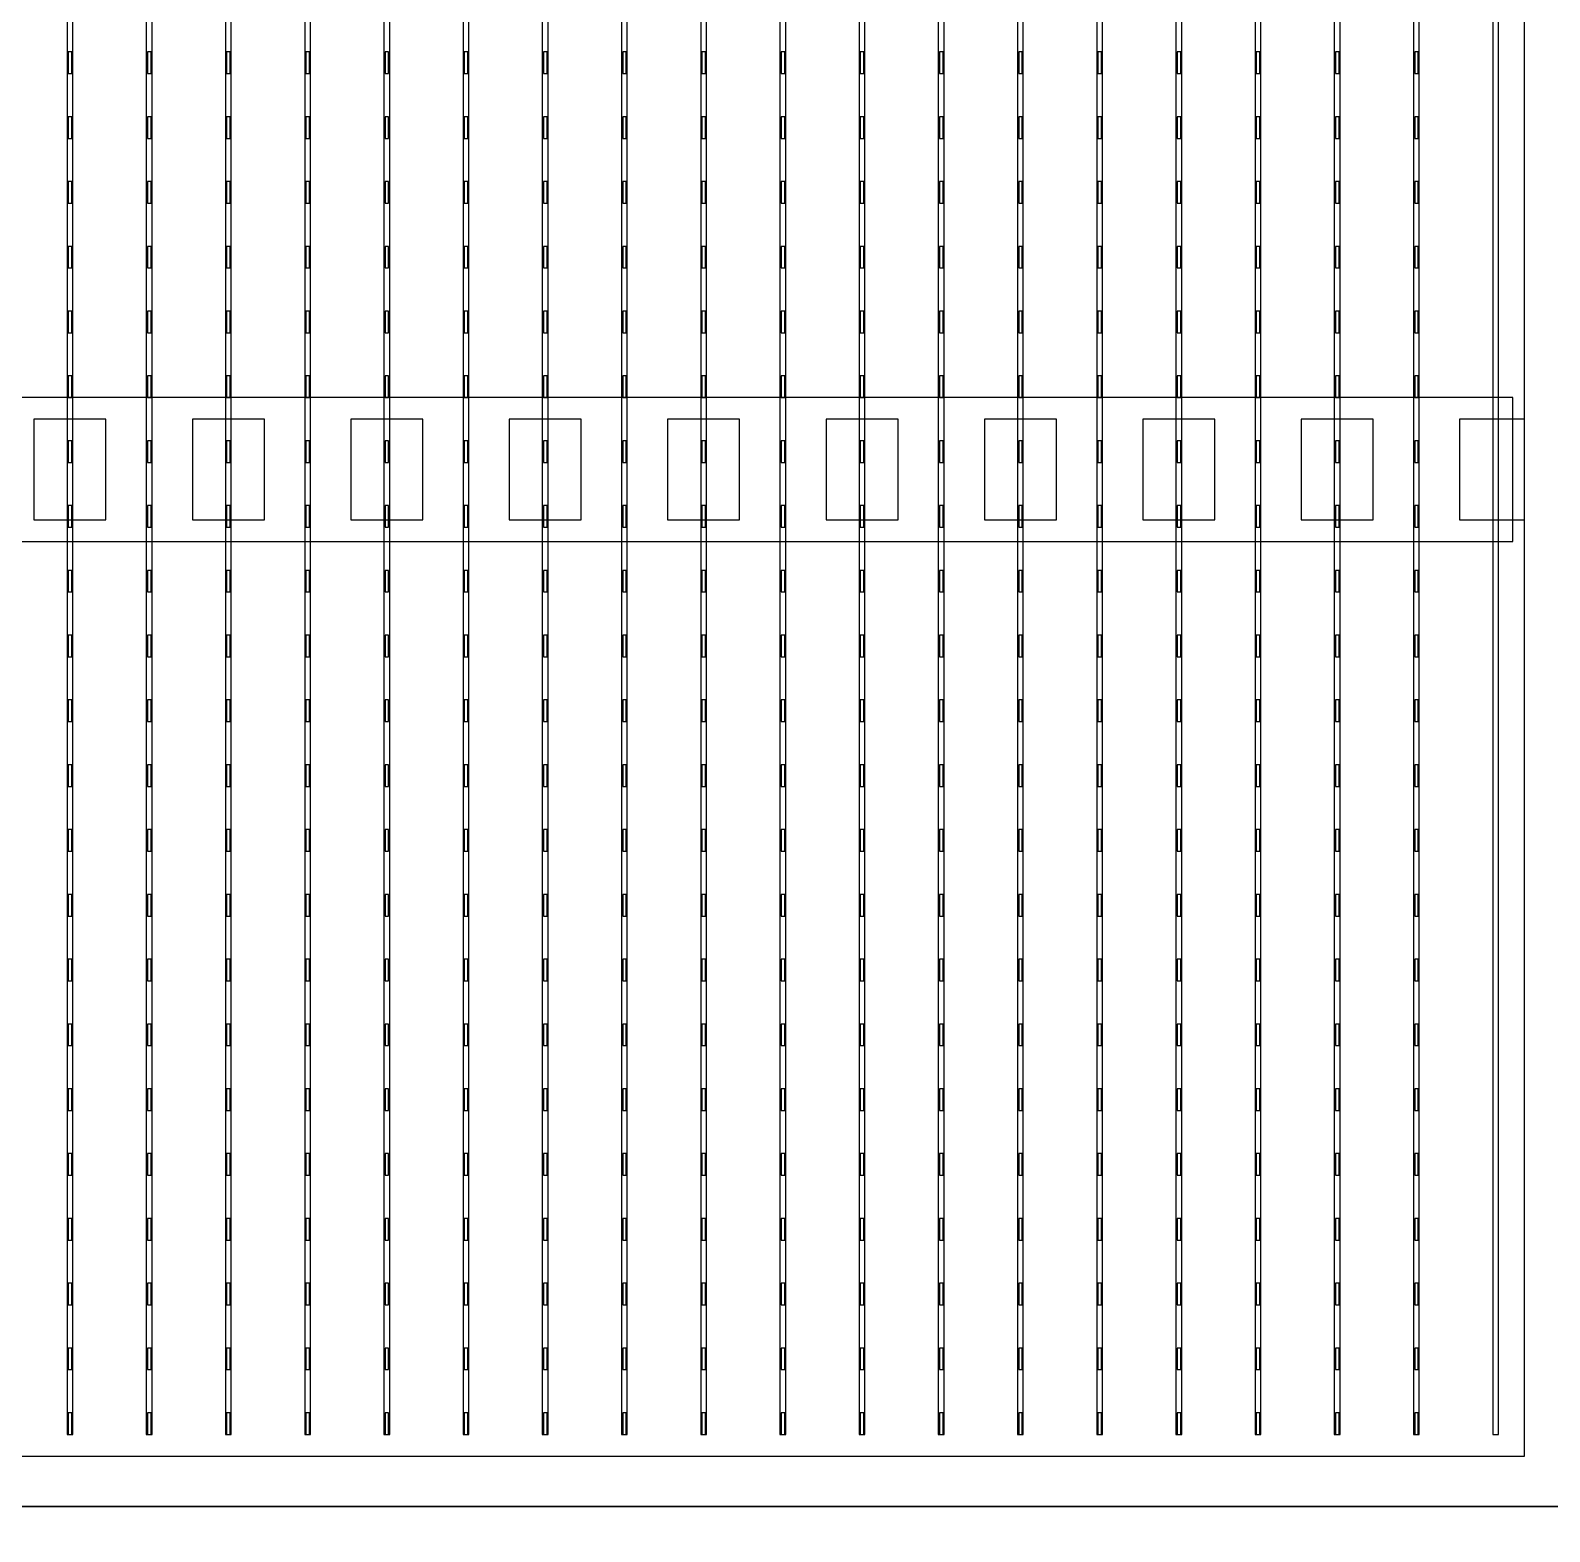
# Model space of a CAD drawing. Header units: millimetres. Extents: x -18 to 142, y -7 to 153.
# Drawn here: x 30.55 to 41.09, y 103.83 to 114.25 of the extents above; entities that cross this region are included whole.
import ezdxf

# ---------------------------------------------------------------- set-up
doc = ezdxf.new("R2010")
doc.units = ezdxf.units.MM
for name, color, linetype in [('BUSBARS', 3, 'Continuous'), ('CELLS', 5, 'Continuous'), ('CONTACT_PADS', 2, 'Continuous'), ('DICING', 4, 'Continuous'), ('FINGERS', 1, 'Continuous'), ('INSULATION', 2, 'Continuous')]:
    doc.layers.add(name, color=color, linetype=linetype)

msp = doc.modelspace()

# ---------------------------------------------------------------- linework, layer by layer
at = {"layer": 'BUSBARS'}
msp.add_lwpolyline([(40.84, 110.7), (40.84, 111.7), (20.8, 111.7), (20.8, 110.7), (40.84, 110.7)], close=True, dxfattribs=at)
at = {"layer": 'CELLS'}
for points in [[(41.27, 104), (41.27, 124.9), (20.37, 124.9), (20.37, 104), (41.27, 104)], [(41.27, 83.1), (41.27, 104), (20.37, 104), (20.37, 83.1), (41.27, 83.1)]]:
    msp.add_lwpolyline(points, close=True, dxfattribs=at)
at = {"layer": 'CONTACT_PADS'}
for points in [[(30.833, 113.95), (30.833, 114.1), (30.808, 114.1), (30.808, 113.95), (30.833, 113.95)], [(31.383, 113.95), (31.383, 114.1), (31.358, 114.1), (31.358, 113.95), (31.383, 113.95)], [(31.933, 113.95), (31.933, 114.1), (31.908, 114.1), (31.908, 113.95), (31.933, 113.95)], [(32.483, 113.95), (32.483, 114.1), (32.458, 114.1), (32.458, 113.95), (32.483, 113.95)], [(33.033, 113.95), (33.033, 114.1), (33.008, 114.1), (33.008, 113.95), (33.033, 113.95)], [(33.583, 113.95), (33.583, 114.1), (33.558, 114.1), (33.558, 113.95), (33.583, 113.95)], [(34.133, 113.95), (34.133, 114.1), (34.108, 114.1), (34.108, 113.95), (34.133, 113.95)], [(34.683, 113.95), (34.683, 114.1), (34.658, 114.1), (34.658, 113.95), (34.683, 113.95)], [(35.233, 113.95), (35.233, 114.1), (35.208, 114.1), (35.208, 113.95), (35.233, 113.95)], [(35.783, 113.95), (35.783, 114.1), (35.758, 114.1), (35.758, 113.95), (35.783, 113.95)], [(36.333, 113.95), (36.333, 114.1), (36.308, 114.1), (36.308, 113.95), (36.333, 113.95)], [(36.883, 113.95), (36.883, 114.1), (36.858, 114.1), (36.858, 113.95), (36.883, 113.95)], [(37.433, 113.95), (37.433, 114.1), (37.408, 114.1), (37.408, 113.95), (37.433, 113.95)], [(37.983, 113.95), (37.983, 114.1), (37.958, 114.1), (37.958, 113.95), (37.983, 113.95)], [(38.533, 113.95), (38.533, 114.1), (38.508, 114.1), (38.508, 113.95), (38.533, 113.95)], [(39.083, 113.95), (39.083, 114.1), (39.058, 114.1), (39.058, 113.95), (39.083, 113.95)], [(39.633, 113.95), (39.633, 114.1), (39.608, 114.1), (39.608, 113.95), (39.633, 113.95)], [(40.183, 113.95), (40.183, 114.1), (40.158, 114.1), (40.158, 113.95), (40.183, 113.95)], [(30.833, 113.5), (30.833, 113.65), (30.808, 113.65), (30.808, 113.5), (30.833, 113.5)], [(31.383, 113.5), (31.383, 113.65), (31.358, 113.65), (31.358, 113.5), (31.383, 113.5)], [(31.933, 113.5), (31.933, 113.65), (31.908, 113.65), (31.908, 113.5), (31.933, 113.5)], [(32.483, 113.5), (32.483, 113.65), (32.458, 113.65), (32.458, 113.5), (32.483, 113.5)], [(33.033, 113.5), (33.033, 113.65), (33.008, 113.65), (33.008, 113.5), (33.033, 113.5)], [(33.583, 113.5), (33.583, 113.65), (33.558, 113.65), (33.558, 113.5), (33.583, 113.5)], [(34.133, 113.5), (34.133, 113.65), (34.108, 113.65), (34.108, 113.5), (34.133, 113.5)], [(34.683, 113.5), (34.683, 113.65), (34.658, 113.65), (34.658, 113.5), (34.683, 113.5)], [(35.233, 113.5), (35.233, 113.65), (35.208, 113.65), (35.208, 113.5), (35.233, 113.5)], [(35.783, 113.5), (35.783, 113.65), (35.758, 113.65), (35.758, 113.5), (35.783, 113.5)], [(36.333, 113.5), (36.333, 113.65), (36.308, 113.65), (36.308, 113.5), (36.333, 113.5)], [(36.883, 113.5), (36.883, 113.65), (36.858, 113.65), (36.858, 113.5), (36.883, 113.5)], [(37.433, 113.5), (37.433, 113.65), (37.408, 113.65), (37.408, 113.5), (37.433, 113.5)], [(37.983, 113.5), (37.983, 113.65), (37.958, 113.65), (37.958, 113.5), (37.983, 113.5)], [(38.533, 113.5), (38.533, 113.65), (38.508, 113.65), (38.508, 113.5), (38.533, 113.5)], [(39.083, 113.5), (39.083, 113.65), (39.058, 113.65), (39.058, 113.5), (39.083, 113.5)], [(39.633, 113.5), (39.633, 113.65), (39.608, 113.65), (39.608, 113.5), (39.633, 113.5)], [(40.183, 113.5), (40.183, 113.65), (40.158, 113.65), (40.158, 113.5), (40.183, 113.5)], [(30.833, 113.05), (30.833, 113.2), (30.808, 113.2), (30.808, 113.05), (30.833, 113.05)], [(31.383, 113.05), (31.383, 113.2), (31.358, 113.2), (31.358, 113.05), (31.383, 113.05)], [(31.933, 113.05), (31.933, 113.2), (31.908, 113.2), (31.908, 113.05), (31.933, 113.05)], [(32.483, 113.05), (32.483, 113.2), (32.458, 113.2), (32.458, 113.05), (32.483, 113.05)], [(33.033, 113.05), (33.033, 113.2), (33.008, 113.2), (33.008, 113.05), (33.033, 113.05)], [(33.583, 113.05), (33.583, 113.2), (33.558, 113.2), (33.558, 113.05), (33.583, 113.05)], [(34.133, 113.05), (34.133, 113.2), (34.108, 113.2), (34.108, 113.05), (34.133, 113.05)], [(34.683, 113.05), (34.683, 113.2), (34.658, 113.2), (34.658, 113.05), (34.683, 113.05)], [(35.233, 113.05), (35.233, 113.2), (35.208, 113.2), (35.208, 113.05), (35.233, 113.05)], [(35.783, 113.05), (35.783, 113.2), (35.758, 113.2), (35.758, 113.05), (35.783, 113.05)], [(36.333, 113.05), (36.333, 113.2), (36.308, 113.2), (36.308, 113.05), (36.333, 113.05)], [(36.883, 113.05), (36.883, 113.2), (36.858, 113.2), (36.858, 113.05), (36.883, 113.05)], [(37.433, 113.05), (37.433, 113.2), (37.408, 113.2), (37.408, 113.05), (37.433, 113.05)], [(37.983, 113.05), (37.983, 113.2), (37.958, 113.2), (37.958, 113.05), (37.983, 113.05)], [(38.533, 113.05), (38.533, 113.2), (38.508, 113.2), (38.508, 113.05), (38.533, 113.05)], [(39.083, 113.05), (39.083, 113.2), (39.058, 113.2), (39.058, 113.05), (39.083, 113.05)], [(39.633, 113.05), (39.633, 113.2), (39.608, 113.2), (39.608, 113.05), (39.633, 113.05)], [(40.183, 113.05), (40.183, 113.2), (40.158, 113.2), (40.158, 113.05), (40.183, 113.05)], [(30.833, 112.6), (30.833, 112.75), (30.808, 112.75), (30.808, 112.6), (30.833, 112.6)], [(31.383, 112.6), (31.383, 112.75), (31.358, 112.75), (31.358, 112.6), (31.383, 112.6)], [(31.933, 112.6), (31.933, 112.75), (31.908, 112.75), (31.908, 112.6), (31.933, 112.6)], [(32.483, 112.6), (32.483, 112.75), (32.458, 112.75), (32.458, 112.6), (32.483, 112.6)], [(33.033, 112.6), (33.033, 112.75), (33.008, 112.75), (33.008, 112.6), (33.033, 112.6)], [(33.583, 112.6), (33.583, 112.75), (33.558, 112.75), (33.558, 112.6), (33.583, 112.6)], [(34.133, 112.6), (34.133, 112.75), (34.108, 112.75), (34.108, 112.6), (34.133, 112.6)], [(34.683, 112.6), (34.683, 112.75), (34.658, 112.75), (34.658, 112.6), (34.683, 112.6)], [(35.233, 112.6), (35.233, 112.75), (35.208, 112.75), (35.208, 112.6), (35.233, 112.6)], [(35.783, 112.6), (35.783, 112.75), (35.758, 112.75), (35.758, 112.6), (35.783, 112.6)], [(36.333, 112.6), (36.333, 112.75), (36.308, 112.75), (36.308, 112.6), (36.333, 112.6)], [(36.883, 112.6), (36.883, 112.75), (36.858, 112.75), (36.858, 112.6), (36.883, 112.6)], [(37.433, 112.6), (37.433, 112.75), (37.408, 112.75), (37.408, 112.6), (37.433, 112.6)], [(37.983, 112.6), (37.983, 112.75), (37.958, 112.75), (37.958, 112.6), (37.983, 112.6)], [(38.533, 112.6), (38.533, 112.75), (38.508, 112.75), (38.508, 112.6), (38.533, 112.6)], [(39.083, 112.6), (39.083, 112.75), (39.058, 112.75), (39.058, 112.6), (39.083, 112.6)], [(39.633, 112.6), (39.633, 112.75), (39.608, 112.75), (39.608, 112.6), (39.633, 112.6)], [(40.183, 112.6), (40.183, 112.75), (40.158, 112.75), (40.158, 112.6), (40.183, 112.6)], [(30.833, 112.15), (30.833, 112.3), (30.808, 112.3), (30.808, 112.15), (30.833, 112.15)], [(31.383, 112.15), (31.383, 112.3), (31.358, 112.3), (31.358, 112.15), (31.383, 112.15)], [(31.933, 112.15), (31.933, 112.3), (31.908, 112.3), (31.908, 112.15), (31.933, 112.15)], [(32.483, 112.15), (32.483, 112.3), (32.458, 112.3), (32.458, 112.15), (32.483, 112.15)], [(33.033, 112.15), (33.033, 112.3), (33.008, 112.3), (33.008, 112.15), (33.033, 112.15)], [(33.583, 112.15), (33.583, 112.3), (33.558, 112.3), (33.558, 112.15), (33.583, 112.15)], [(34.133, 112.15), (34.133, 112.3), (34.108, 112.3), (34.108, 112.15), (34.133, 112.15)], [(34.683, 112.15), (34.683, 112.3), (34.658, 112.3), (34.658, 112.15), (34.683, 112.15)], [(35.233, 112.15), (35.233, 112.3), (35.208, 112.3), (35.208, 112.15), (35.233, 112.15)], [(35.783, 112.15), (35.783, 112.3), (35.758, 112.3), (35.758, 112.15), (35.783, 112.15)], [(36.333, 112.15), (36.333, 112.3), (36.308, 112.3), (36.308, 112.15), (36.333, 112.15)], [(36.883, 112.15), (36.883, 112.3), (36.858, 112.3), (36.858, 112.15), (36.883, 112.15)], [(37.433, 112.15), (37.433, 112.3), (37.408, 112.3), (37.408, 112.15), (37.433, 112.15)], [(37.983, 112.15), (37.983, 112.3), (37.958, 112.3), (37.958, 112.15), (37.983, 112.15)], [(38.533, 112.15), (38.533, 112.3), (38.508, 112.3), (38.508, 112.15), (38.533, 112.15)], [(39.083, 112.15), (39.083, 112.3), (39.058, 112.3), (39.058, 112.15), (39.083, 112.15)], [(39.633, 112.15), (39.633, 112.3), (39.608, 112.3), (39.608, 112.15), (39.633, 112.15)], [(40.183, 112.15), (40.183, 112.3), (40.158, 112.3), (40.158, 112.15), (40.183, 112.15)], [(30.833, 111.7), (30.833, 111.85), (30.808, 111.85), (30.808, 111.7), (30.833, 111.7)], [(31.383, 111.7), (31.383, 111.85), (31.358, 111.85), (31.358, 111.7), (31.383, 111.7)], [(31.933, 111.7), (31.933, 111.85), (31.908, 111.85), (31.908, 111.7), (31.933, 111.7)], [(32.483, 111.7), (32.483, 111.85), (32.458, 111.85), (32.458, 111.7), (32.483, 111.7)], [(33.033, 111.7), (33.033, 111.85), (33.008, 111.85), (33.008, 111.7), (33.033, 111.7)], [(33.583, 111.7), (33.583, 111.85), (33.558, 111.85), (33.558, 111.7), (33.583, 111.7)], [(34.133, 111.7), (34.133, 111.85), (34.108, 111.85), (34.108, 111.7), (34.133, 111.7)], [(34.683, 111.7), (34.683, 111.85), (34.658, 111.85), (34.658, 111.7), (34.683, 111.7)], [(35.233, 111.7), (35.233, 111.85), (35.208, 111.85), (35.208, 111.7), (35.233, 111.7)], [(35.783, 111.7), (35.783, 111.85), (35.758, 111.85), (35.758, 111.7), (35.783, 111.7)], [(36.333, 111.7), (36.333, 111.85), (36.308, 111.85), (36.308, 111.7), (36.333, 111.7)], [(36.883, 111.7), (36.883, 111.85), (36.858, 111.85), (36.858, 111.7), (36.883, 111.7)], [(37.433, 111.7), (37.433, 111.85), (37.408, 111.85), (37.408, 111.7), (37.433, 111.7)], [(37.983, 111.7), (37.983, 111.85), (37.958, 111.85), (37.958, 111.7), (37.983, 111.7)], [(38.533, 111.7), (38.533, 111.85), (38.508, 111.85), (38.508, 111.7), (38.533, 111.7)], [(39.083, 111.7), (39.083, 111.85), (39.058, 111.85), (39.058, 111.7), (39.083, 111.7)], [(39.633, 111.7), (39.633, 111.85), (39.608, 111.85), (39.608, 111.7), (39.633, 111.7)], [(40.183, 111.7), (40.183, 111.85), (40.158, 111.85), (40.158, 111.7), (40.183, 111.7)], [(30.833, 111.25), (30.833, 111.4), (30.808, 111.4), (30.808, 111.25), (30.833, 111.25)], [(31.383, 111.25), (31.383, 111.4), (31.358, 111.4), (31.358, 111.25), (31.383, 111.25)], [(31.933, 111.25), (31.933, 111.4), (31.908, 111.4), (31.908, 111.25), (31.933, 111.25)], [(32.483, 111.25), (32.483, 111.4), (32.458, 111.4), (32.458, 111.25), (32.483, 111.25)], [(33.033, 111.25), (33.033, 111.4), (33.008, 111.4), (33.008, 111.25), (33.033, 111.25)], [(33.583, 111.25), (33.583, 111.4), (33.558, 111.4), (33.558, 111.25), (33.583, 111.25)], [(34.133, 111.25), (34.133, 111.4), (34.108, 111.4), (34.108, 111.25), (34.133, 111.25)], [(34.683, 111.25), (34.683, 111.4), (34.658, 111.4), (34.658, 111.25), (34.683, 111.25)], [(35.233, 111.25), (35.233, 111.4), (35.208, 111.4), (35.208, 111.25), (35.233, 111.25)], [(35.783, 111.25), (35.783, 111.4), (35.758, 111.4), (35.758, 111.25), (35.783, 111.25)], [(36.333, 111.25), (36.333, 111.4), (36.308, 111.4), (36.308, 111.25), (36.333, 111.25)], [(36.883, 111.25), (36.883, 111.4), (36.858, 111.4), (36.858, 111.25), (36.883, 111.25)], [(37.433, 111.25), (37.433, 111.4), (37.408, 111.4), (37.408, 111.25), (37.433, 111.25)], [(37.983, 111.25), (37.983, 111.4), (37.958, 111.4), (37.958, 111.25), (37.983, 111.25)], [(38.533, 111.25), (38.533, 111.4), (38.508, 111.4), (38.508, 111.25), (38.533, 111.25)], [(39.083, 111.25), (39.083, 111.4), (39.058, 111.4), (39.058, 111.25), (39.083, 111.25)], [(39.633, 111.25), (39.633, 111.4), (39.608, 111.4), (39.608, 111.25), (39.633, 111.25)], [(40.183, 111.25), (40.183, 111.4), (40.158, 111.4), (40.158, 111.25), (40.183, 111.25)], [(30.833, 110.8), (30.833, 110.95), (30.808, 110.95), (30.808, 110.8), (30.833, 110.8)], [(31.383, 110.8), (31.383, 110.95), (31.358, 110.95), (31.358, 110.8), (31.383, 110.8)], [(31.933, 110.8), (31.933, 110.95), (31.908, 110.95), (31.908, 110.8), (31.933, 110.8)], [(32.483, 110.8), (32.483, 110.95), (32.458, 110.95), (32.458, 110.8), (32.483, 110.8)], [(33.033, 110.8), (33.033, 110.95), (33.008, 110.95), (33.008, 110.8), (33.033, 110.8)], [(33.583, 110.8), (33.583, 110.95), (33.558, 110.95), (33.558, 110.8), (33.583, 110.8)], [(34.133, 110.8), (34.133, 110.95), (34.108, 110.95), (34.108, 110.8), (34.133, 110.8)], [(34.683, 110.8), (34.683, 110.95), (34.658, 110.95), (34.658, 110.8), (34.683, 110.8)], [(35.233, 110.8), (35.233, 110.95), (35.208, 110.95), (35.208, 110.8), (35.233, 110.8)], [(35.783, 110.8), (35.783, 110.95), (35.758, 110.95), (35.758, 110.8), (35.783, 110.8)], [(36.333, 110.8), (36.333, 110.95), (36.308, 110.95), (36.308, 110.8), (36.333, 110.8)], [(36.883, 110.8), (36.883, 110.95), (36.858, 110.95), (36.858, 110.8), (36.883, 110.8)], [(37.433, 110.8), (37.433, 110.95), (37.408, 110.95), (37.408, 110.8), (37.433, 110.8)], [(37.983, 110.8), (37.983, 110.95), (37.958, 110.95), (37.958, 110.8), (37.983, 110.8)], [(38.533, 110.8), (38.533, 110.95), (38.508, 110.95), (38.508, 110.8), (38.533, 110.8)], [(39.083, 110.8), (39.083, 110.95), (39.058, 110.95), (39.058, 110.8), (39.083, 110.8)], [(39.633, 110.8), (39.633, 110.95), (39.608, 110.95), (39.608, 110.8), (39.633, 110.8)], [(40.183, 110.8), (40.183, 110.95), (40.158, 110.95), (40.158, 110.8), (40.183, 110.8)], [(30.833, 110.35), (30.833, 110.5), (30.808, 110.5), (30.808, 110.35), (30.833, 110.35)], [(31.383, 110.35), (31.383, 110.5), (31.358, 110.5), (31.358, 110.35), (31.383, 110.35)], [(31.933, 110.35), (31.933, 110.5), (31.908, 110.5), (31.908, 110.35), (31.933, 110.35)], [(32.483, 110.35), (32.483, 110.5), (32.458, 110.5), (32.458, 110.35), (32.483, 110.35)], [(33.033, 110.35), (33.033, 110.5), (33.008, 110.5), (33.008, 110.35), (33.033, 110.35)], [(33.583, 110.35), (33.583, 110.5), (33.558, 110.5), (33.558, 110.35), (33.583, 110.35)], [(34.133, 110.35), (34.133, 110.5), (34.108, 110.5), (34.108, 110.35), (34.133, 110.35)], [(34.683, 110.35), (34.683, 110.5), (34.658, 110.5), (34.658, 110.35), (34.683, 110.35)], [(35.233, 110.35), (35.233, 110.5), (35.208, 110.5), (35.208, 110.35), (35.233, 110.35)], [(35.783, 110.35), (35.783, 110.5), (35.758, 110.5), (35.758, 110.35), (35.783, 110.35)], [(36.333, 110.35), (36.333, 110.5), (36.308, 110.5), (36.308, 110.35), (36.333, 110.35)], [(36.883, 110.35), (36.883, 110.5), (36.858, 110.5), (36.858, 110.35), (36.883, 110.35)], [(37.433, 110.35), (37.433, 110.5), (37.408, 110.5), (37.408, 110.35), (37.433, 110.35)], [(37.983, 110.35), (37.983, 110.5), (37.958, 110.5), (37.958, 110.35), (37.983, 110.35)], [(38.533, 110.35), (38.533, 110.5), (38.508, 110.5), (38.508, 110.35), (38.533, 110.35)], [(39.083, 110.35), (39.083, 110.5), (39.058, 110.5), (39.058, 110.35), (39.083, 110.35)], [(39.633, 110.35), (39.633, 110.5), (39.608, 110.5), (39.608, 110.35), (39.633, 110.35)], [(40.183, 110.35), (40.183, 110.5), (40.158, 110.5), (40.158, 110.35), (40.183, 110.35)], [(30.833, 109.9), (30.833, 110.05), (30.808, 110.05), (30.808, 109.9), (30.833, 109.9)], [(31.383, 109.9), (31.383, 110.05), (31.358, 110.05), (31.358, 109.9), (31.383, 109.9)], [(31.933, 109.9), (31.933, 110.05), (31.908, 110.05), (31.908, 109.9), (31.933, 109.9)], [(32.483, 109.9), (32.483, 110.05), (32.458, 110.05), (32.458, 109.9), (32.483, 109.9)], [(33.033, 109.9), (33.033, 110.05), (33.008, 110.05), (33.008, 109.9), (33.033, 109.9)], [(33.583, 109.9), (33.583, 110.05), (33.558, 110.05), (33.558, 109.9), (33.583, 109.9)], [(34.133, 109.9), (34.133, 110.05), (34.108, 110.05), (34.108, 109.9), (34.133, 109.9)], [(34.683, 109.9), (34.683, 110.05), (34.658, 110.05), (34.658, 109.9), (34.683, 109.9)], [(35.233, 109.9), (35.233, 110.05), (35.208, 110.05), (35.208, 109.9), (35.233, 109.9)], [(35.783, 109.9), (35.783, 110.05), (35.758, 110.05), (35.758, 109.9), (35.783, 109.9)], [(36.333, 109.9), (36.333, 110.05), (36.308, 110.05), (36.308, 109.9), (36.333, 109.9)], [(36.883, 109.9), (36.883, 110.05), (36.858, 110.05), (36.858, 109.9), (36.883, 109.9)], [(37.433, 109.9), (37.433, 110.05), (37.408, 110.05), (37.408, 109.9), (37.433, 109.9)], [(37.983, 109.9), (37.983, 110.05), (37.958, 110.05), (37.958, 109.9), (37.983, 109.9)], [(38.533, 109.9), (38.533, 110.05), (38.508, 110.05), (38.508, 109.9), (38.533, 109.9)], [(39.083, 109.9), (39.083, 110.05), (39.058, 110.05), (39.058, 109.9), (39.083, 109.9)], [(39.633, 109.9), (39.633, 110.05), (39.608, 110.05), (39.608, 109.9), (39.633, 109.9)], [(40.183, 109.9), (40.183, 110.05), (40.158, 110.05), (40.158, 109.9), (40.183, 109.9)], [(30.833, 109.45), (30.833, 109.6), (30.808, 109.6), (30.808, 109.45), (30.833, 109.45)], [(31.383, 109.45), (31.383, 109.6), (31.358, 109.6), (31.358, 109.45), (31.383, 109.45)], [(31.933, 109.45), (31.933, 109.6), (31.908, 109.6), (31.908, 109.45), (31.933, 109.45)], [(32.483, 109.45), (32.483, 109.6), (32.458, 109.6), (32.458, 109.45), (32.483, 109.45)], [(33.033, 109.45), (33.033, 109.6), (33.008, 109.6), (33.008, 109.45), (33.033, 109.45)], [(33.583, 109.45), (33.583, 109.6), (33.558, 109.6), (33.558, 109.45), (33.583, 109.45)], [(34.133, 109.45), (34.133, 109.6), (34.108, 109.6), (34.108, 109.45), (34.133, 109.45)], [(34.683, 109.45), (34.683, 109.6), (34.658, 109.6), (34.658, 109.45), (34.683, 109.45)], [(35.233, 109.45), (35.233, 109.6), (35.208, 109.6), (35.208, 109.45), (35.233, 109.45)], [(35.783, 109.45), (35.783, 109.6), (35.758, 109.6), (35.758, 109.45), (35.783, 109.45)], [(36.333, 109.45), (36.333, 109.6), (36.308, 109.6), (36.308, 109.45), (36.333, 109.45)], [(36.883, 109.45), (36.883, 109.6), (36.858, 109.6), (36.858, 109.45), (36.883, 109.45)], [(37.433, 109.45), (37.433, 109.6), (37.408, 109.6), (37.408, 109.45), (37.433, 109.45)], [(37.983, 109.45), (37.983, 109.6), (37.958, 109.6), (37.958, 109.45), (37.983, 109.45)], [(38.533, 109.45), (38.533, 109.6), (38.508, 109.6), (38.508, 109.45), (38.533, 109.45)], [(39.083, 109.45), (39.083, 109.6), (39.058, 109.6), (39.058, 109.45), (39.083, 109.45)], [(39.633, 109.45), (39.633, 109.6), (39.608, 109.6), (39.608, 109.45), (39.633, 109.45)], [(40.183, 109.45), (40.183, 109.6), (40.158, 109.6), (40.158, 109.45), (40.183, 109.45)], [(30.833, 109), (30.833, 109.15), (30.808, 109.15), (30.808, 109), (30.833, 109)], [(31.383, 109), (31.383, 109.15), (31.358, 109.15), (31.358, 109), (31.383, 109)], [(31.933, 109), (31.933, 109.15), (31.908, 109.15), (31.908, 109), (31.933, 109)], [(32.483, 109), (32.483, 109.15), (32.458, 109.15), (32.458, 109), (32.483, 109)], [(33.033, 109), (33.033, 109.15), (33.008, 109.15), (33.008, 109), (33.033, 109)], [(33.583, 109), (33.583, 109.15), (33.558, 109.15), (33.558, 109), (33.583, 109)], [(34.133, 109), (34.133, 109.15), (34.108, 109.15), (34.108, 109), (34.133, 109)], [(34.683, 109), (34.683, 109.15), (34.658, 109.15), (34.658, 109), (34.683, 109)], [(35.233, 109), (35.233, 109.15), (35.208, 109.15), (35.208, 109), (35.233, 109)], [(35.783, 109), (35.783, 109.15), (35.758, 109.15), (35.758, 109), (35.783, 109)], [(36.333, 109), (36.333, 109.15), (36.308, 109.15), (36.308, 109), (36.333, 109)], [(36.883, 109), (36.883, 109.15), (36.858, 109.15), (36.858, 109), (36.883, 109)], [(37.433, 109), (37.433, 109.15), (37.408, 109.15), (37.408, 109), (37.433, 109)], [(37.983, 109), (37.983, 109.15), (37.958, 109.15), (37.958, 109), (37.983, 109)], [(38.533, 109), (38.533, 109.15), (38.508, 109.15), (38.508, 109), (38.533, 109)], [(39.083, 109), (39.083, 109.15), (39.058, 109.15), (39.058, 109), (39.083, 109)], [(39.633, 109), (39.633, 109.15), (39.608, 109.15), (39.608, 109), (39.633, 109)], [(40.183, 109), (40.183, 109.15), (40.158, 109.15), (40.158, 109), (40.183, 109)], [(30.833, 108.55), (30.833, 108.7), (30.808, 108.7), (30.808, 108.55), (30.833, 108.55)], [(31.383, 108.55), (31.383, 108.7), (31.358, 108.7), (31.358, 108.55), (31.383, 108.55)], [(31.933, 108.55), (31.933, 108.7), (31.908, 108.7), (31.908, 108.55), (31.933, 108.55)], [(32.483, 108.55), (32.483, 108.7), (32.458, 108.7), (32.458, 108.55), (32.483, 108.55)], [(33.033, 108.55), (33.033, 108.7), (33.008, 108.7), (33.008, 108.55), (33.033, 108.55)], [(33.583, 108.55), (33.583, 108.7), (33.558, 108.7), (33.558, 108.55), (33.583, 108.55)], [(34.133, 108.55), (34.133, 108.7), (34.108, 108.7), (34.108, 108.55), (34.133, 108.55)], [(34.683, 108.55), (34.683, 108.7), (34.658, 108.7), (34.658, 108.55), (34.683, 108.55)], [(35.233, 108.55), (35.233, 108.7), (35.208, 108.7), (35.208, 108.55), (35.233, 108.55)], [(35.783, 108.55), (35.783, 108.7), (35.758, 108.7), (35.758, 108.55), (35.783, 108.55)], [(36.333, 108.55), (36.333, 108.7), (36.308, 108.7), (36.308, 108.55), (36.333, 108.55)], [(36.883, 108.55), (36.883, 108.7), (36.858, 108.7), (36.858, 108.55), (36.883, 108.55)], [(37.433, 108.55), (37.433, 108.7), (37.408, 108.7), (37.408, 108.55), (37.433, 108.55)], [(37.983, 108.55), (37.983, 108.7), (37.958, 108.7), (37.958, 108.55), (37.983, 108.55)], [(38.533, 108.55), (38.533, 108.7), (38.508, 108.7), (38.508, 108.55), (38.533, 108.55)], [(39.083, 108.55), (39.083, 108.7), (39.058, 108.7), (39.058, 108.55), (39.083, 108.55)], [(39.633, 108.55), (39.633, 108.7), (39.608, 108.7), (39.608, 108.55), (39.633, 108.55)], [(40.183, 108.55), (40.183, 108.7), (40.158, 108.7), (40.158, 108.55), (40.183, 108.55)], [(30.833, 108.1), (30.833, 108.25), (30.808, 108.25), (30.808, 108.1), (30.833, 108.1)], [(31.383, 108.1), (31.383, 108.25), (31.358, 108.25), (31.358, 108.1), (31.383, 108.1)], [(31.933, 108.1), (31.933, 108.25), (31.908, 108.25), (31.908, 108.1), (31.933, 108.1)], [(32.483, 108.1), (32.483, 108.25), (32.458, 108.25), (32.458, 108.1), (32.483, 108.1)], [(33.033, 108.1), (33.033, 108.25), (33.008, 108.25), (33.008, 108.1), (33.033, 108.1)], [(33.583, 108.1), (33.583, 108.25), (33.558, 108.25), (33.558, 108.1), (33.583, 108.1)], [(34.133, 108.1), (34.133, 108.25), (34.108, 108.25), (34.108, 108.1), (34.133, 108.1)], [(34.683, 108.1), (34.683, 108.25), (34.658, 108.25), (34.658, 108.1), (34.683, 108.1)], [(35.233, 108.1), (35.233, 108.25), (35.208, 108.25), (35.208, 108.1), (35.233, 108.1)], [(35.783, 108.1), (35.783, 108.25), (35.758, 108.25), (35.758, 108.1), (35.783, 108.1)], [(36.333, 108.1), (36.333, 108.25), (36.308, 108.25), (36.308, 108.1), (36.333, 108.1)], [(36.883, 108.1), (36.883, 108.25), (36.858, 108.25), (36.858, 108.1), (36.883, 108.1)], [(37.433, 108.1), (37.433, 108.25), (37.408, 108.25), (37.408, 108.1), (37.433, 108.1)], [(37.983, 108.1), (37.983, 108.25), (37.958, 108.25), (37.958, 108.1), (37.983, 108.1)], [(38.533, 108.1), (38.533, 108.25), (38.508, 108.25), (38.508, 108.1), (38.533, 108.1)], [(39.083, 108.1), (39.083, 108.25), (39.058, 108.25), (39.058, 108.1), (39.083, 108.1)], [(39.633, 108.1), (39.633, 108.25), (39.608, 108.25), (39.608, 108.1), (39.633, 108.1)], [(40.183, 108.1), (40.183, 108.25), (40.158, 108.25), (40.158, 108.1), (40.183, 108.1)], [(30.833, 107.65), (30.833, 107.8), (30.808, 107.8), (30.808, 107.65), (30.833, 107.65)], [(31.383, 107.65), (31.383, 107.8), (31.358, 107.8), (31.358, 107.65), (31.383, 107.65)], [(31.933, 107.65), (31.933, 107.8), (31.908, 107.8), (31.908, 107.65), (31.933, 107.65)], [(32.483, 107.65), (32.483, 107.8), (32.458, 107.8), (32.458, 107.65), (32.483, 107.65)], [(33.033, 107.65), (33.033, 107.8), (33.008, 107.8), (33.008, 107.65), (33.033, 107.65)], [(33.583, 107.65), (33.583, 107.8), (33.558, 107.8), (33.558, 107.65), (33.583, 107.65)], [(34.133, 107.65), (34.133, 107.8), (34.108, 107.8), (34.108, 107.65), (34.133, 107.65)], [(34.683, 107.65), (34.683, 107.8), (34.658, 107.8), (34.658, 107.65), (34.683, 107.65)], [(35.233, 107.65), (35.233, 107.8), (35.208, 107.8), (35.208, 107.65), (35.233, 107.65)], [(35.783, 107.65), (35.783, 107.8), (35.758, 107.8), (35.758, 107.65), (35.783, 107.65)], [(36.333, 107.65), (36.333, 107.8), (36.308, 107.8), (36.308, 107.65), (36.333, 107.65)], [(36.883, 107.65), (36.883, 107.8), (36.858, 107.8), (36.858, 107.65), (36.883, 107.65)], [(37.433, 107.65), (37.433, 107.8), (37.408, 107.8), (37.408, 107.65), (37.433, 107.65)], [(37.983, 107.65), (37.983, 107.8), (37.958, 107.8), (37.958, 107.65), (37.983, 107.65)], [(38.533, 107.65), (38.533, 107.8), (38.508, 107.8), (38.508, 107.65), (38.533, 107.65)], [(39.083, 107.65), (39.083, 107.8), (39.058, 107.8), (39.058, 107.65), (39.083, 107.65)], [(39.633, 107.65), (39.633, 107.8), (39.608, 107.8), (39.608, 107.65), (39.633, 107.65)], [(40.183, 107.65), (40.183, 107.8), (40.158, 107.8), (40.158, 107.65), (40.183, 107.65)], [(30.833, 107.2), (30.833, 107.35), (30.808, 107.35), (30.808, 107.2), (30.833, 107.2)], [(31.383, 107.2), (31.383, 107.35), (31.358, 107.35), (31.358, 107.2), (31.383, 107.2)], [(31.933, 107.2), (31.933, 107.35), (31.908, 107.35), (31.908, 107.2), (31.933, 107.2)], [(32.483, 107.2), (32.483, 107.35), (32.458, 107.35), (32.458, 107.2), (32.483, 107.2)], [(33.033, 107.2), (33.033, 107.35), (33.008, 107.35), (33.008, 107.2), (33.033, 107.2)], [(33.583, 107.2), (33.583, 107.35), (33.558, 107.35), (33.558, 107.2), (33.583, 107.2)], [(34.133, 107.2), (34.133, 107.35), (34.108, 107.35), (34.108, 107.2), (34.133, 107.2)], [(34.683, 107.2), (34.683, 107.35), (34.658, 107.35), (34.658, 107.2), (34.683, 107.2)], [(35.233, 107.2), (35.233, 107.35), (35.208, 107.35), (35.208, 107.2), (35.233, 107.2)], [(35.783, 107.2), (35.783, 107.35), (35.758, 107.35), (35.758, 107.2), (35.783, 107.2)], [(36.333, 107.2), (36.333, 107.35), (36.308, 107.35), (36.308, 107.2), (36.333, 107.2)], [(36.883, 107.2), (36.883, 107.35), (36.858, 107.35), (36.858, 107.2), (36.883, 107.2)], [(37.433, 107.2), (37.433, 107.35), (37.408, 107.35), (37.408, 107.2), (37.433, 107.2)], [(37.983, 107.2), (37.983, 107.35), (37.958, 107.35), (37.958, 107.2), (37.983, 107.2)], [(38.533, 107.2), (38.533, 107.35), (38.508, 107.35), (38.508, 107.2), (38.533, 107.2)], [(39.083, 107.2), (39.083, 107.35), (39.058, 107.35), (39.058, 107.2), (39.083, 107.2)], [(39.633, 107.2), (39.633, 107.35), (39.608, 107.35), (39.608, 107.2), (39.633, 107.2)], [(40.183, 107.2), (40.183, 107.35), (40.158, 107.35), (40.158, 107.2), (40.183, 107.2)], [(30.833, 106.75), (30.833, 106.9), (30.808, 106.9), (30.808, 106.75), (30.833, 106.75)], [(31.383, 106.75), (31.383, 106.9), (31.358, 106.9), (31.358, 106.75), (31.383, 106.75)], [(31.933, 106.75), (31.933, 106.9), (31.908, 106.9), (31.908, 106.75), (31.933, 106.75)], [(32.483, 106.75), (32.483, 106.9), (32.458, 106.9), (32.458, 106.75), (32.483, 106.75)], [(33.033, 106.75), (33.033, 106.9), (33.008, 106.9), (33.008, 106.75), (33.033, 106.75)], [(33.583, 106.75), (33.583, 106.9), (33.558, 106.9), (33.558, 106.75), (33.583, 106.75)], [(34.133, 106.75), (34.133, 106.9), (34.108, 106.9), (34.108, 106.75), (34.133, 106.75)], [(34.683, 106.75), (34.683, 106.9), (34.658, 106.9), (34.658, 106.75), (34.683, 106.75)], [(35.233, 106.75), (35.233, 106.9), (35.208, 106.9), (35.208, 106.75), (35.233, 106.75)], [(35.783, 106.75), (35.783, 106.9), (35.758, 106.9), (35.758, 106.75), (35.783, 106.75)], [(36.333, 106.75), (36.333, 106.9), (36.308, 106.9), (36.308, 106.75), (36.333, 106.75)], [(36.883, 106.75), (36.883, 106.9), (36.858, 106.9), (36.858, 106.75), (36.883, 106.75)], [(37.433, 106.75), (37.433, 106.9), (37.408, 106.9), (37.408, 106.75), (37.433, 106.75)], [(37.983, 106.75), (37.983, 106.9), (37.958, 106.9), (37.958, 106.75), (37.983, 106.75)], [(38.533, 106.75), (38.533, 106.9), (38.508, 106.9), (38.508, 106.75), (38.533, 106.75)], [(39.083, 106.75), (39.083, 106.9), (39.058, 106.9), (39.058, 106.75), (39.083, 106.75)], [(39.633, 106.75), (39.633, 106.9), (39.608, 106.9), (39.608, 106.75), (39.633, 106.75)], [(40.183, 106.75), (40.183, 106.9), (40.158, 106.9), (40.158, 106.75), (40.183, 106.75)], [(30.833, 106.3), (30.833, 106.45), (30.808, 106.45), (30.808, 106.3), (30.833, 106.3)], [(31.383, 106.3), (31.383, 106.45), (31.358, 106.45), (31.358, 106.3), (31.383, 106.3)], [(31.933, 106.3), (31.933, 106.45), (31.908, 106.45), (31.908, 106.3), (31.933, 106.3)], [(32.483, 106.3), (32.483, 106.45), (32.458, 106.45), (32.458, 106.3), (32.483, 106.3)], [(33.033, 106.3), (33.033, 106.45), (33.008, 106.45), (33.008, 106.3), (33.033, 106.3)], [(33.583, 106.3), (33.583, 106.45), (33.558, 106.45), (33.558, 106.3), (33.583, 106.3)], [(34.133, 106.3), (34.133, 106.45), (34.108, 106.45), (34.108, 106.3), (34.133, 106.3)], [(34.683, 106.3), (34.683, 106.45), (34.658, 106.45), (34.658, 106.3), (34.683, 106.3)], [(35.233, 106.3), (35.233, 106.45), (35.208, 106.45), (35.208, 106.3), (35.233, 106.3)], [(35.783, 106.3), (35.783, 106.45), (35.758, 106.45), (35.758, 106.3), (35.783, 106.3)], [(36.333, 106.3), (36.333, 106.45), (36.308, 106.45), (36.308, 106.3), (36.333, 106.3)], [(36.883, 106.3), (36.883, 106.45), (36.858, 106.45), (36.858, 106.3), (36.883, 106.3)], [(37.433, 106.3), (37.433, 106.45), (37.408, 106.45), (37.408, 106.3), (37.433, 106.3)], [(37.983, 106.3), (37.983, 106.45), (37.958, 106.45), (37.958, 106.3), (37.983, 106.3)], [(38.533, 106.3), (38.533, 106.45), (38.508, 106.45), (38.508, 106.3), (38.533, 106.3)], [(39.083, 106.3), (39.083, 106.45), (39.058, 106.45), (39.058, 106.3), (39.083, 106.3)], [(39.633, 106.3), (39.633, 106.45), (39.608, 106.45), (39.608, 106.3), (39.633, 106.3)], [(40.183, 106.3), (40.183, 106.45), (40.158, 106.45), (40.158, 106.3), (40.183, 106.3)], [(30.833, 105.85), (30.833, 106), (30.808, 106), (30.808, 105.85), (30.833, 105.85)], [(31.383, 105.85), (31.383, 106), (31.358, 106), (31.358, 105.85), (31.383, 105.85)], [(31.933, 105.85), (31.933, 106), (31.908, 106), (31.908, 105.85), (31.933, 105.85)], [(32.483, 105.85), (32.483, 106), (32.458, 106), (32.458, 105.85), (32.483, 105.85)], [(33.033, 105.85), (33.033, 106), (33.008, 106), (33.008, 105.85), (33.033, 105.85)], [(33.583, 105.85), (33.583, 106), (33.558, 106), (33.558, 105.85), (33.583, 105.85)], [(34.133, 105.85), (34.133, 106), (34.108, 106), (34.108, 105.85), (34.133, 105.85)], [(34.683, 105.85), (34.683, 106), (34.658, 106), (34.658, 105.85), (34.683, 105.85)], [(35.233, 105.85), (35.233, 106), (35.208, 106), (35.208, 105.85), (35.233, 105.85)], [(35.783, 105.85), (35.783, 106), (35.758, 106), (35.758, 105.85), (35.783, 105.85)], [(36.333, 105.85), (36.333, 106), (36.308, 106), (36.308, 105.85), (36.333, 105.85)], [(36.883, 105.85), (36.883, 106), (36.858, 106), (36.858, 105.85), (36.883, 105.85)], [(37.433, 105.85), (37.433, 106), (37.408, 106), (37.408, 105.85), (37.433, 105.85)], [(37.983, 105.85), (37.983, 106), (37.958, 106), (37.958, 105.85), (37.983, 105.85)], [(38.533, 105.85), (38.533, 106), (38.508, 106), (38.508, 105.85), (38.533, 105.85)], [(39.083, 105.85), (39.083, 106), (39.058, 106), (39.058, 105.85), (39.083, 105.85)], [(39.633, 105.85), (39.633, 106), (39.608, 106), (39.608, 105.85), (39.633, 105.85)], [(40.183, 105.85), (40.183, 106), (40.158, 106), (40.158, 105.85), (40.183, 105.85)], [(30.833, 105.4), (30.833, 105.55), (30.808, 105.55), (30.808, 105.4), (30.833, 105.4)], [(31.383, 105.4), (31.383, 105.55), (31.358, 105.55), (31.358, 105.4), (31.383, 105.4)], [(31.933, 105.4), (31.933, 105.55), (31.908, 105.55), (31.908, 105.4), (31.933, 105.4)], [(32.483, 105.4), (32.483, 105.55), (32.458, 105.55), (32.458, 105.4), (32.483, 105.4)], [(33.033, 105.4), (33.033, 105.55), (33.008, 105.55), (33.008, 105.4), (33.033, 105.4)], [(33.583, 105.4), (33.583, 105.55), (33.558, 105.55), (33.558, 105.4), (33.583, 105.4)], [(34.133, 105.4), (34.133, 105.55), (34.108, 105.55), (34.108, 105.4), (34.133, 105.4)], [(34.683, 105.4), (34.683, 105.55), (34.658, 105.55), (34.658, 105.4), (34.683, 105.4)], [(35.233, 105.4), (35.233, 105.55), (35.208, 105.55), (35.208, 105.4), (35.233, 105.4)], [(35.783, 105.4), (35.783, 105.55), (35.758, 105.55), (35.758, 105.4), (35.783, 105.4)], [(36.333, 105.4), (36.333, 105.55), (36.308, 105.55), (36.308, 105.4), (36.333, 105.4)], [(36.883, 105.4), (36.883, 105.55), (36.858, 105.55), (36.858, 105.4), (36.883, 105.4)], [(37.433, 105.4), (37.433, 105.55), (37.408, 105.55), (37.408, 105.4), (37.433, 105.4)], [(37.983, 105.4), (37.983, 105.55), (37.958, 105.55), (37.958, 105.4), (37.983, 105.4)], [(38.533, 105.4), (38.533, 105.55), (38.508, 105.55), (38.508, 105.4), (38.533, 105.4)], [(39.083, 105.4), (39.083, 105.55), (39.058, 105.55), (39.058, 105.4), (39.083, 105.4)], [(39.633, 105.4), (39.633, 105.55), (39.608, 105.55), (39.608, 105.4), (39.633, 105.4)], [(40.183, 105.4), (40.183, 105.55), (40.158, 105.55), (40.158, 105.4), (40.183, 105.4)], [(30.833, 104.95), (30.833, 105.1), (30.808, 105.1), (30.808, 104.95), (30.833, 104.95)], [(31.383, 104.95), (31.383, 105.1), (31.358, 105.1), (31.358, 104.95), (31.383, 104.95)], [(31.933, 104.95), (31.933, 105.1), (31.908, 105.1), (31.908, 104.95), (31.933, 104.95)], [(32.483, 104.95), (32.483, 105.1), (32.458, 105.1), (32.458, 104.95), (32.483, 104.95)], [(33.033, 104.95), (33.033, 105.1), (33.008, 105.1), (33.008, 104.95), (33.033, 104.95)], [(33.583, 104.95), (33.583, 105.1), (33.558, 105.1), (33.558, 104.95), (33.583, 104.95)], [(34.133, 104.95), (34.133, 105.1), (34.108, 105.1), (34.108, 104.95), (34.133, 104.95)], [(34.683, 104.95), (34.683, 105.1), (34.658, 105.1), (34.658, 104.95), (34.683, 104.95)], [(35.233, 104.95), (35.233, 105.1), (35.208, 105.1), (35.208, 104.95), (35.233, 104.95)], [(35.783, 104.95), (35.783, 105.1), (35.758, 105.1), (35.758, 104.95), (35.783, 104.95)], [(36.333, 104.95), (36.333, 105.1), (36.308, 105.1), (36.308, 104.95), (36.333, 104.95)], [(36.883, 104.95), (36.883, 105.1), (36.858, 105.1), (36.858, 104.95), (36.883, 104.95)], [(37.433, 104.95), (37.433, 105.1), (37.408, 105.1), (37.408, 104.95), (37.433, 104.95)], [(37.983, 104.95), (37.983, 105.1), (37.958, 105.1), (37.958, 104.95), (37.983, 104.95)], [(38.533, 104.95), (38.533, 105.1), (38.508, 105.1), (38.508, 104.95), (38.533, 104.95)], [(39.083, 104.95), (39.083, 105.1), (39.058, 105.1), (39.058, 104.95), (39.083, 104.95)], [(39.633, 104.95), (39.633, 105.1), (39.608, 105.1), (39.608, 104.95), (39.633, 104.95)], [(40.183, 104.95), (40.183, 105.1), (40.158, 105.1), (40.158, 104.95), (40.183, 104.95)], [(30.833, 104.5), (30.833, 104.65), (30.808, 104.65), (30.808, 104.5), (30.833, 104.5)], [(31.383, 104.5), (31.383, 104.65), (31.358, 104.65), (31.358, 104.5), (31.383, 104.5)], [(31.933, 104.5), (31.933, 104.65), (31.908, 104.65), (31.908, 104.5), (31.933, 104.5)], [(32.483, 104.5), (32.483, 104.65), (32.458, 104.65), (32.458, 104.5), (32.483, 104.5)], [(33.033, 104.5), (33.033, 104.65), (33.008, 104.65), (33.008, 104.5), (33.033, 104.5)], [(33.583, 104.5), (33.583, 104.65), (33.558, 104.65), (33.558, 104.5), (33.583, 104.5)], [(34.133, 104.5), (34.133, 104.65), (34.108, 104.65), (34.108, 104.5), (34.133, 104.5)], [(34.683, 104.5), (34.683, 104.65), (34.658, 104.65), (34.658, 104.5), (34.683, 104.5)], [(35.233, 104.5), (35.233, 104.65), (35.208, 104.65), (35.208, 104.5), (35.233, 104.5)], [(35.783, 104.5), (35.783, 104.65), (35.758, 104.65), (35.758, 104.5), (35.783, 104.5)], [(36.333, 104.5), (36.333, 104.65), (36.308, 104.65), (36.308, 104.5), (36.333, 104.5)], [(36.883, 104.5), (36.883, 104.65), (36.858, 104.65), (36.858, 104.5), (36.883, 104.5)], [(37.433, 104.5), (37.433, 104.65), (37.408, 104.65), (37.408, 104.5), (37.433, 104.5)], [(37.983, 104.5), (37.983, 104.65), (37.958, 104.65), (37.958, 104.5), (37.983, 104.5)], [(38.533, 104.5), (38.533, 104.65), (38.508, 104.65), (38.508, 104.5), (38.533, 104.5)], [(39.083, 104.5), (39.083, 104.65), (39.058, 104.65), (39.058, 104.5), (39.083, 104.5)], [(39.633, 104.5), (39.633, 104.65), (39.608, 104.65), (39.608, 104.5), (39.633, 104.5)], [(40.183, 104.5), (40.183, 104.65), (40.158, 104.65), (40.158, 104.5), (40.183, 104.5)]]:
    msp.add_lwpolyline(points, close=True, dxfattribs=at)
at = {"layer": 'DICING'}
msp.add_line((-17.83, 104), (142.17, 104), dxfattribs=at)
msp.add_line((-17.83, 104), (142.17, 104), dxfattribs=at)
msp.add_line((-17.83, 104), (142.17, 104), dxfattribs=at)
msp.add_line((-17.83, 104), (142.17, 104), dxfattribs=at)
msp.add_line((-17.83, 104), (142.17, 104), dxfattribs=at)
msp.add_line((-17.83, 104), (142.17, 104), dxfattribs=at)
msp.add_line((-17.83, 104), (142.17, 104), dxfattribs=at)
msp.add_line((-17.83, 104), (142.17, 104), dxfattribs=at)
msp.add_line((-17.83, 104), (142.17, 104), dxfattribs=at)
msp.add_line((-17.83, 104), (142.17, 104), dxfattribs=at)
msp.add_line((-17.83, 104), (142.17, 104), dxfattribs=at)
msp.add_line((-17.83, 104), (142.17, 104), dxfattribs=at)
msp.add_line((-17.83, 104), (142.17, 104), dxfattribs=at)
msp.add_line((-17.83, 104), (142.17, 104), dxfattribs=at)
msp.add_line((-17.83, 104), (142.17, 104), dxfattribs=at)
msp.add_line((-17.83, 104), (142.17, 104), dxfattribs=at)
msp.add_line((-17.83, 104), (142.17, 104), dxfattribs=at)
msp.add_line((-17.83, 104), (142.17, 104), dxfattribs=at)
at = {"layer": 'FINGERS'}
for points in [[(30.84, 104.5), (30.84, 124.4), (30.8, 124.4), (30.8, 104.5), (30.84, 104.5)], [(31.39, 104.5), (31.39, 124.4), (31.35, 124.4), (31.35, 104.5), (31.39, 104.5)], [(31.94, 104.5), (31.94, 124.4), (31.9, 124.4), (31.9, 104.5), (31.94, 104.5)], [(32.49, 104.5), (32.49, 124.4), (32.45, 124.4), (32.45, 104.5), (32.49, 104.5)], [(33.04, 104.5), (33.04, 124.4), (33, 124.4), (33, 104.5), (33.04, 104.5)], [(33.59, 104.5), (33.59, 124.4), (33.55, 124.4), (33.55, 104.5), (33.59, 104.5)], [(34.14, 104.5), (34.14, 124.4), (34.1, 124.4), (34.1, 104.5), (34.14, 104.5)], [(34.69, 104.5), (34.69, 124.4), (34.65, 124.4), (34.65, 104.5), (34.69, 104.5)], [(35.24, 104.5), (35.24, 124.4), (35.2, 124.4), (35.2, 104.5), (35.24, 104.5)], [(35.79, 104.5), (35.79, 124.4), (35.75, 124.4), (35.75, 104.5), (35.79, 104.5)], [(36.34, 104.5), (36.34, 124.4), (36.3, 124.4), (36.3, 104.5), (36.34, 104.5)], [(36.89, 104.5), (36.89, 124.4), (36.85, 124.4), (36.85, 104.5), (36.89, 104.5)], [(37.44, 104.5), (37.44, 124.4), (37.4, 124.4), (37.4, 104.5), (37.44, 104.5)], [(37.99, 104.5), (37.99, 124.4), (37.95, 124.4), (37.95, 104.5), (37.99, 104.5)], [(38.54, 104.5), (38.54, 124.4), (38.5, 124.4), (38.5, 104.5), (38.54, 104.5)], [(39.09, 104.5), (39.09, 124.4), (39.05, 124.4), (39.05, 104.5), (39.09, 104.5)], [(39.64, 104.5), (39.64, 124.4), (39.6, 124.4), (39.6, 104.5), (39.64, 104.5)], [(40.19, 104.5), (40.19, 124.4), (40.15, 124.4), (40.15, 104.5), (40.19, 104.5)], [(40.74, 104.5), (40.74, 124.4), (40.7, 124.4), (40.7, 104.5), (40.74, 104.5)]]:
    msp.add_lwpolyline(points, close=True, dxfattribs=at)
at = {"layer": 'INSULATION'}
for points in [[(40.92, 104.35), (40.92, 124.55), (20.72, 124.55), (20.72, 104.35), (40.92, 104.35)], [(31.07, 110.85), (31.07, 111.55), (30.57, 111.55), (30.57, 110.85), (31.07, 110.85)], [(32.17, 110.85), (32.17, 111.55), (31.67, 111.55), (31.67, 110.85), (32.17, 110.85)], [(33.27, 110.85), (33.27, 111.55), (32.77, 111.55), (32.77, 110.85), (33.27, 110.85)], [(34.37, 110.85), (34.37, 111.55), (33.87, 111.55), (33.87, 110.85), (34.37, 110.85)], [(35.47, 110.85), (35.47, 111.55), (34.97, 111.55), (34.97, 110.85), (35.47, 110.85)], [(36.57, 110.85), (36.57, 111.55), (36.07, 111.55), (36.07, 110.85), (36.57, 110.85)], [(37.67, 110.85), (37.67, 111.55), (37.17, 111.55), (37.17, 110.85), (37.67, 110.85)], [(38.77, 110.85), (38.77, 111.55), (38.27, 111.55), (38.27, 110.85), (38.77, 110.85)], [(39.87, 110.85), (39.87, 111.55), (39.37, 111.55), (39.37, 110.85), (39.87, 110.85)], [(40.92, 110.85), (40.92, 111.55), (40.47, 111.55), (40.47, 110.85), (40.92, 110.85)]]:
    msp.add_lwpolyline(points, close=True, dxfattribs=at)

doc.saveas('drawing.dxf')
